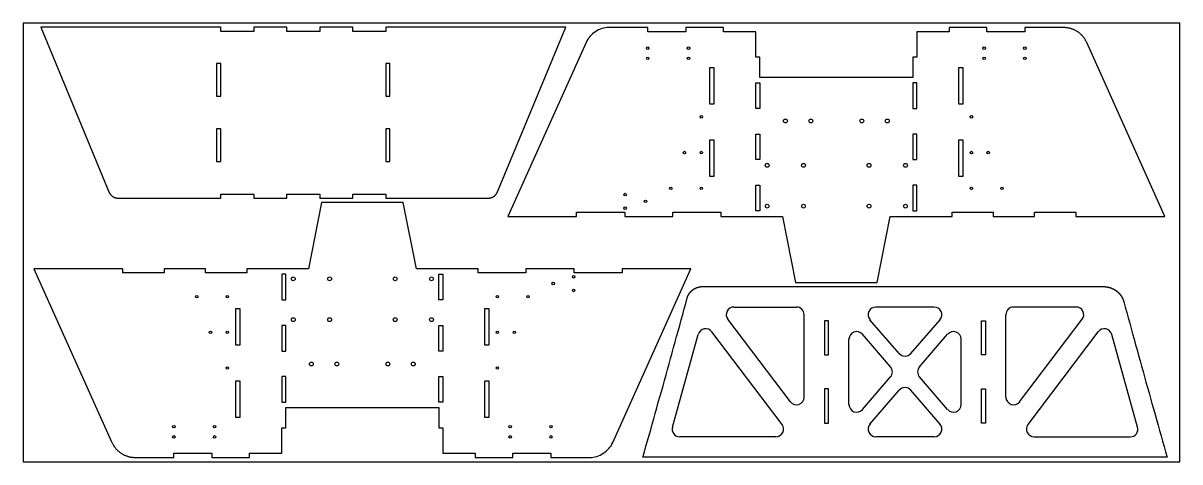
# Model space of a CAD drawing. Header units: inches. Extents: x -572 to -437, y -715 to -380.
# Drawn here: x -571.7 to -458.2, y -612.9 to -569.9 of the extents above; entities that cross this region are included whole.
import ezdxf

# ---------------------------------------------------------------- set-up
doc = ezdxf.new("R2010")
doc.units = ezdxf.units.IN
doc.header["$MEASUREMENT"] = 0
doc.layers.add('pic', color=1, linetype='Continuous')

msp = doc.modelspace()

# ---------------------------------------------------------------- linework, layer by layer
at = {"color": 7, "linetype": 'Continuous', "lineweight": 25}
for p, q in [((-501.94, -597.68), (-495.8, -597.68)), ((-482.29, -597.68), (-488.02, -597.68)), ((-468.37, -597.68), (-474.5, -597.68)), ((-496.4, -606.97), (-502.54, -598.88)), ((-495.05, -606.51), (-495.05, -598.43)), ((-485.72, -602.24), (-488.59, -598.92)), ((-484.59, -602.24), (-481.72, -598.92)), ((-475.25, -606.51), (-475.25, -598.43)), ((-473.91, -606.97), (-467.77, -598.88)), ((-507.98, -609.44), (-505.44, -600.36)), ((-497.22, -609.19), (-504.12, -600.11)), ((-486.57, -603.55), (-489.34, -600.35)), ((-483.74, -603.55), (-480.97, -600.35)), ((-473.08, -609.19), (-466.19, -600.11)), ((-462.33, -609.44), (-464.87, -600.36)), ((-490.65, -607.24), (-490.65, -600.84)), ((-479.65, -607.24), (-479.65, -600.84)), ((-489.34, -607.73), (-486.57, -604.53)), ((-480.97, -607.73), (-483.74, -604.53)), ((-488.59, -609.15), (-485.72, -605.84)), ((-481.72, -609.15), (-484.59, -605.84)), ((-497.82, -610.4), (-507.25, -610.4)), ((-482.29, -610.4), (-488.02, -610.4)), ((-472.49, -610.4), (-463.05, -610.4))]:
    msp.add_line(p, q, dxfattribs=at)
for points in [[(-549.06, -587.01), (-545.82, -587.01), (-545.82, -586.61), (-542.58, -586.61), (-542.58, -587.01), (-539.34, -587.01), (-539.34, -586.61), (-536.1, -586.61), (-536.1, -587.01), (-526.07, -587.01), (-526.06, -587.01), (-526.04, -587.01), (-526.02, -587.01), (-526.01, -587.01), (-525.99, -587.01), (-525.97, -587), (-525.96, -587), (-525.94, -587), (-525.92, -587), (-525.91, -587), (-525.89, -586.99), (-525.88, -586.99), (-525.86, -586.99), (-525.84, -586.98), (-525.83, -586.98), (-525.81, -586.98), (-525.79, -586.97), (-525.78, -586.97), (-525.76, -586.96), (-525.75, -586.96), (-525.73, -586.95), (-525.71, -586.95), (-525.7, -586.94), (-525.68, -586.93), (-525.67, -586.93), (-525.65, -586.92), (-525.64, -586.91), (-525.62, -586.91), (-525.61, -586.9), (-525.59, -586.89), (-525.58, -586.88), (-525.56, -586.87), (-525.55, -586.87), (-525.54, -586.86), (-525.52, -586.85), (-525.51, -586.84), (-525.49, -586.83), (-525.48, -586.82), (-525.47, -586.81), (-525.45, -586.8), (-525.44, -586.79), (-525.43, -586.78), (-525.41, -586.77), (-525.4, -586.76), (-525.39, -586.75), (-525.38, -586.74), (-525.36, -586.72), (-525.35, -586.71), (-525.34, -586.7), (-525.33, -586.69), (-525.32, -586.68), (-525.31, -586.66), (-525.3, -586.65), (-525.29, -586.64), (-525.27, -586.63), (-525.26, -586.61), (-525.25, -586.6), (-525.24, -586.59), (-525.24, -586.57), (-525.23, -586.56), (-525.22, -586.54), (-525.21, -586.53), (-525.2, -586.51), (-525.19, -586.5), (-525.18, -586.49), (-525.17, -586.47), (-525.17, -586.46), (-525.16, -586.44), (-525.15, -586.43), (-525.15, -586.41), (-525.14, -586.39), (-518.44, -570.26), (-536.1, -570.26), (-536.1, -570.66), (-539.34, -570.66), (-539.34, -570.26), (-542.58, -570.26), (-542.58, -570.66), (-545.82, -570.66), (-545.82, -570.26), (-549.06, -570.26), (-549.06, -570.66), (-552.3, -570.66), (-552.3, -570.26), (-569.96, -570.26), (-563.27, -586.39), (-563.26, -586.41), (-563.25, -586.43), (-563.25, -586.44), (-563.24, -586.46), (-563.23, -586.47), (-563.22, -586.49), (-563.21, -586.5), (-563.21, -586.51), (-563.2, -586.53), (-563.19, -586.54), (-563.18, -586.56), (-563.17, -586.57), (-563.16, -586.59), (-563.15, -586.6), (-563.14, -586.61), (-563.13, -586.63), (-563.12, -586.64), (-563.11, -586.65), (-563.1, -586.66), (-563.09, -586.68), (-563.08, -586.69), (-563.06, -586.7), (-563.05, -586.71), (-563.04, -586.72), (-563.03, -586.74), (-563.02, -586.75), (-563, -586.76), (-562.99, -586.77), (-562.98, -586.78), (-562.97, -586.79), (-562.95, -586.8), (-562.94, -586.81), (-562.93, -586.82), (-562.91, -586.83), (-562.9, -586.84), (-562.88, -586.85), (-562.87, -586.86), (-562.86, -586.87), (-562.84, -586.87), (-562.83, -586.88), (-562.81, -586.89), (-562.8, -586.9), (-562.78, -586.91), (-562.77, -586.91), (-562.75, -586.92), (-562.74, -586.93), (-562.72, -586.93), (-562.71, -586.94), (-562.69, -586.95), (-562.67, -586.95), (-562.66, -586.96), (-562.64, -586.96), (-562.63, -586.97), (-562.61, -586.97), (-562.59, -586.98), (-562.58, -586.98), (-562.56, -586.98), (-562.55, -586.99), (-562.53, -586.99), (-562.51, -586.99), (-562.5, -587), (-562.48, -587), (-562.46, -587), (-562.45, -587), (-562.43, -587), (-562.41, -587.01), (-562.4, -587.01), (-562.38, -587.01), (-562.36, -587.01), (-562.35, -587.01), (-562.33, -587.01), (-552.3, -587.01), (-552.3, -586.61), (-549.06, -586.61)], [(-510.39, -570.69), (-510.39, -570.29), (-514.2, -570.29), (-514.37, -570.29), (-514.54, -570.31), (-514.72, -570.35), (-514.89, -570.39), (-515.06, -570.45), (-515.22, -570.52), (-515.38, -570.6), (-515.53, -570.69), (-515.68, -570.79), (-515.82, -570.9), (-515.95, -571.02), (-516.07, -571.15), (-516.18, -571.29), (-516.29, -571.43), (-516.38, -571.58), (-516.45, -571.74), (-524.11, -588.79), (-517.39, -588.79), (-517.39, -588.39), (-512.66, -588.39), (-512.66, -588.79), (-507.92, -588.79), (-507.92, -588.39), (-503.24, -588.39), (-503.24, -588.79), (-497.19, -588.79), (-495.89, -595.26), (-487.89, -595.26), (-486.6, -588.79), (-480.54, -588.79), (-480.54, -588.39), (-476.49, -588.39), (-476.49, -588.79), (-472.44, -588.79), (-472.44, -588.39), (-468.39, -588.39), (-468.39, -588.79), (-459.67, -588.79), (-467.32, -571.76), (-467.35, -571.71), (-467.37, -571.66), (-467.4, -571.6), (-467.43, -571.55), (-467.46, -571.5), (-467.49, -571.45), (-467.52, -571.4), (-467.55, -571.35), (-467.59, -571.3), (-467.62, -571.25), (-467.66, -571.2), (-467.7, -571.16), (-467.74, -571.11), (-467.78, -571.07), (-467.83, -571.02), (-467.87, -570.98), (-467.92, -570.94), (-467.96, -570.89), (-468.01, -570.85), (-468.06, -570.81), (-468.11, -570.78), (-468.16, -570.74), (-468.21, -570.7), (-468.26, -570.67), (-468.32, -570.64), (-468.37, -570.61), (-468.43, -570.58), (-468.48, -570.55), (-468.54, -570.52), (-468.59, -570.49), (-468.65, -570.47), (-468.71, -570.45), (-468.77, -570.43), (-468.83, -570.41), (-468.88, -570.39), (-468.94, -570.37), (-469, -570.36), (-469.06, -570.34), (-469.12, -570.33), (-469.18, -570.32), (-469.24, -570.31), (-469.3, -570.3), (-469.36, -570.3), (-469.42, -570.29), (-469.47, -570.29), (-469.53, -570.29), (-469.59, -570.29), (-473.39, -570.29), (-473.39, -570.69), (-477.11, -570.69), (-477.11, -570.29), (-480.83, -570.29), (-480.83, -570.69), (-483.99, -570.69), (-483.99, -573.19), (-484.39, -573.19), (-484.39, -575.19), (-499.39, -575.19), (-499.39, -573.19), (-499.79, -573.19), (-499.79, -570.69), (-502.95, -570.69), (-502.95, -570.29), (-506.67, -570.29), (-506.67, -570.69)], [(-552.3, -577), (-552.3, -573.8), (-552.7, -573.8), (-552.7, -577)], [(-536.1, -577), (-535.7, -577), (-535.7, -573.8), (-536.1, -573.8)], [(-504.34, -574.23), (-504.34, -577.77), (-503.88, -577.77), (-503.88, -574.23)], [(-479.45, -574.23), (-479.9, -574.23), (-479.9, -577.77), (-479.45, -577.77)], [(-499.39, -578.21), (-499.79, -578.21), (-499.79, -575.7), (-499.39, -575.7)], [(-483.99, -575.7), (-484.39, -575.7), (-484.39, -578.21), (-483.99, -578.21)], [(-552.3, -583.41), (-552.3, -580.21), (-552.7, -580.21), (-552.7, -583.41)], [(-536.1, -583.41), (-535.7, -583.41), (-535.7, -580.21), (-536.1, -580.21)], [(-499.39, -583.22), (-499.79, -583.22), (-499.79, -580.72), (-499.39, -580.72)], [(-483.99, -580.72), (-484.39, -580.72), (-484.39, -583.22), (-483.99, -583.22)], [(-503.88, -581.31), (-504.34, -581.31), (-504.34, -584.85), (-503.88, -584.85)], [(-479.45, -581.31), (-479.9, -581.31), (-479.9, -584.85), (-479.45, -584.85)], [(-499.39, -588.24), (-499.79, -588.24), (-499.79, -585.73), (-499.39, -585.73)], [(-483.99, -585.73), (-484.39, -585.73), (-484.39, -588.24), (-483.99, -588.24)], [(-519.9, -612.02), (-519.9, -612.42), (-516.09, -612.42), (-515.92, -612.42), (-515.74, -612.4), (-515.57, -612.36), (-515.4, -612.32), (-515.23, -612.26), (-515.07, -612.19), (-514.91, -612.11), (-514.76, -612.02), (-514.61, -611.91), (-514.47, -611.8), (-514.34, -611.68), (-514.22, -611.56), (-514.11, -611.42), (-514, -611.27), (-513.91, -611.12), (-513.83, -610.97), (-506.18, -593.92), (-512.9, -593.92), (-512.9, -594.32), (-517.63, -594.32), (-517.63, -593.92), (-522.37, -593.92), (-522.37, -594.32), (-527.05, -594.32), (-527.05, -593.92), (-533.1, -593.92), (-534.4, -587.45), (-542.4, -587.45), (-543.69, -593.92), (-549.75, -593.92), (-549.75, -594.32), (-553.8, -594.32), (-553.8, -593.92), (-557.85, -593.92), (-557.85, -594.32), (-561.9, -594.32), (-561.9, -593.92), (-570.62, -593.92), (-562.97, -610.95), (-562.94, -611), (-562.92, -611.05), (-562.89, -611.1), (-562.86, -611.16), (-562.83, -611.21), (-562.8, -611.26), (-562.77, -611.31), (-562.74, -611.36), (-562.7, -611.41), (-562.66, -611.46), (-562.63, -611.5), (-562.59, -611.55), (-562.55, -611.6), (-562.5, -611.64), (-562.46, -611.69), (-562.42, -611.73), (-562.37, -611.77), (-562.33, -611.81), (-562.28, -611.85), (-562.23, -611.89), (-562.18, -611.93), (-562.13, -611.97), (-562.08, -612), (-562.03, -612.04), (-561.97, -612.07), (-561.92, -612.1), (-561.86, -612.13), (-561.81, -612.16), (-561.75, -612.19), (-561.69, -612.21), (-561.64, -612.24), (-561.58, -612.26), (-561.52, -612.28), (-561.46, -612.3), (-561.4, -612.32), (-561.35, -612.34), (-561.29, -612.35), (-561.23, -612.37), (-561.17, -612.38), (-561.11, -612.39), (-561.05, -612.4), (-560.99, -612.41), (-560.93, -612.41), (-560.87, -612.42), (-560.82, -612.42), (-560.76, -612.42), (-560.7, -612.42), (-556.9, -612.42), (-556.9, -612.02), (-553.18, -612.02), (-553.18, -612.42), (-549.46, -612.42), (-549.46, -612.02), (-546.3, -612.02), (-546.3, -609.51), (-545.9, -609.51), (-545.9, -607.52), (-530.9, -607.52), (-530.9, -609.51), (-530.5, -609.51), (-530.5, -612.02), (-527.33, -612.02), (-527.33, -612.42), (-523.62, -612.42), (-523.62, -612.02)], [(-546.3, -596.98), (-545.9, -596.98), (-545.9, -594.47), (-546.3, -594.47)], [(-530.9, -594.47), (-530.5, -594.47), (-530.5, -596.98), (-530.9, -596.98)], [(-459.43, -612.4), (-510.88, -612.4), (-510.72, -611.86), (-510.57, -611.32), (-510.42, -610.78), (-510.27, -610.25), (-510.11, -609.71), (-509.96, -609.17), (-509.81, -608.63), (-509.66, -608.1), (-509.51, -607.56), (-509.36, -607.02), (-509.21, -606.48), (-509.06, -605.95), (-508.9, -605.41), (-508.75, -604.87), (-508.6, -604.33), (-508.45, -603.79), (-508.3, -603.26), (-508.16, -602.72), (-508.01, -602.18), (-507.86, -601.64), (-507.71, -601.1), (-507.56, -600.56), (-507.41, -600.03), (-507.26, -599.49), (-507.11, -598.95), (-506.97, -598.41), (-506.82, -597.87), (-506.67, -597.33), (-506.52, -596.79), (-506.52, -596.79), (-506.52, -596.78), (-506.52, -596.77), (-506.52, -596.76), (-506.51, -596.76), (-506.51, -596.75), (-506.51, -596.74), (-506.51, -596.73), (-506.5, -596.73), (-506.5, -596.72), (-506.5, -596.71), (-506.5, -596.7), (-506.49, -596.7), (-506.49, -596.69), (-506.49, -596.68), (-506.49, -596.67), (-506.48, -596.67), (-506.48, -596.66), (-506.48, -596.65), (-506.48, -596.64), (-506.47, -596.64), (-506.47, -596.63), (-506.47, -596.62), (-506.46, -596.62), (-506.46, -596.61), (-506.46, -596.6), (-506.45, -596.59), (-506.45, -596.59), (-506.45, -596.58), (-506.44, -596.57), (-506.44, -596.57), (-506.44, -596.56), (-506.44, -596.55), (-506.43, -596.54), (-506.43, -596.54), (-506.42, -596.53), (-506.42, -596.52), (-506.42, -596.52), (-506.41, -596.51), (-506.41, -596.5), (-506.41, -596.5), (-506.4, -596.49), (-506.4, -596.48), (-506.4, -596.47), (-506.39, -596.47), (-506.39, -596.46), (-506.38, -596.45), (-506.38, -596.45), (-506.38, -596.44), (-506.37, -596.43), (-506.37, -596.43), (-506.36, -596.42), (-506.36, -596.41), (-506.36, -596.41), (-506.35, -596.4), (-506.35, -596.39), (-506.34, -596.39), (-506.34, -596.38), (-506.34, -596.37), (-506.33, -596.37), (-506.33, -596.36), (-506.32, -596.36), (-506.32, -596.35), (-506.31, -596.34), (-506.31, -596.34), (-506.31, -596.33), (-506.3, -596.32), (-506.3, -596.32), (-506.29, -596.31), (-506.29, -596.3), (-506.28, -596.3), (-506.28, -596.29), (-506.27, -596.29), (-506.27, -596.28), (-506.26, -596.27), (-506.26, -596.27), (-506.25, -596.26), (-506.25, -596.25), (-506.24, -596.25), (-506.24, -596.24), (-506.23, -596.24), (-506.23, -596.23), (-506.22, -596.22), (-506.22, -596.22), (-506.21, -596.21), (-506.21, -596.21), (-506.2, -596.2), (-506.2, -596.2), (-506.19, -596.19), (-506.19, -596.18), (-506.18, -596.18), (-506.18, -596.17), (-506.17, -596.17), (-506.17, -596.16), (-506.16, -596.15), (-506.16, -596.15), (-506.15, -596.14), (-506.15, -596.14), (-506.14, -596.13), (-506.13, -596.13), (-506.13, -596.12), (-506.12, -596.12), (-506.12, -596.11), (-506.11, -596.11), (-506.11, -596.1), (-506.1, -596.09), (-506.09, -596.09), (-506.09, -596.08), (-506.08, -596.08), (-506.08, -596.07), (-506.07, -596.07), (-506.07, -596.06), (-506.06, -596.06), (-506.05, -596.05), (-506.05, -596.05), (-506.04, -596.04), (-506.04, -596.04), (-506.03, -596.03), (-506.02, -596.03), (-506.02, -596.02), (-506.01, -596.02), (-506.01, -596.01), (-506, -596.01), (-505.99, -596), (-505.99, -596), (-505.98, -595.99), (-505.98, -595.99), (-505.97, -595.99), (-505.96, -595.98), (-505.96, -595.98), (-505.95, -595.97), (-505.94, -595.97), (-505.94, -595.96), (-505.93, -595.96), (-505.92, -595.95), (-505.92, -595.95), (-505.91, -595.94), (-505.91, -595.94), (-505.9, -595.94), (-505.89, -595.93), (-505.89, -595.93), (-505.88, -595.92), (-505.87, -595.92), (-505.87, -595.92), (-505.86, -595.91), (-505.85, -595.91), (-505.85, -595.9), (-505.84, -595.9), (-505.83, -595.9), (-505.83, -595.89), (-505.82, -595.89), (-505.81, -595.88), (-505.81, -595.88), (-505.8, -595.88), (-505.79, -595.87), (-505.79, -595.87), (-505.78, -595.86), (-505.77, -595.86), (-505.76, -595.86), (-505.76, -595.85), (-505.75, -595.85), (-505.74, -595.85), (-505.74, -595.84), (-505.73, -595.84), (-505.72, -595.84), (-505.72, -595.83), (-505.71, -595.83), (-505.7, -595.83), (-505.69, -595.82), (-505.69, -595.82), (-505.68, -595.82), (-505.67, -595.81), (-505.67, -595.81), (-505.66, -595.81), (-505.65, -595.8), (-505.64, -595.8), (-505.64, -595.8), (-505.63, -595.79), (-505.62, -595.79), (-505.62, -595.79), (-505.61, -595.79), (-505.6, -595.78), (-505.59, -595.78), (-505.59, -595.78), (-505.58, -595.78), (-505.57, -595.77), (-505.56, -595.77), (-505.56, -595.77), (-505.55, -595.76), (-505.54, -595.76), (-505.54, -595.76), (-505.53, -595.76), (-505.52, -595.75), (-505.51, -595.75), (-505.51, -595.75), (-505.5, -595.75), (-505.49, -595.75), (-505.48, -595.74), (-505.48, -595.74), (-505.47, -595.74), (-505.46, -595.74), (-505.45, -595.74), (-505.45, -595.73), (-505.44, -595.73), (-505.43, -595.73), (-505.42, -595.73), (-505.42, -595.73), (-505.41, -595.72), (-505.4, -595.72), (-505.39, -595.72), (-505.39, -595.72), (-505.38, -595.72), (-505.37, -595.71), (-505.36, -595.71), (-505.35, -595.71), (-505.35, -595.71), (-505.34, -595.71), (-505.33, -595.71), (-505.32, -595.71), (-505.32, -595.7), (-505.31, -595.7), (-505.3, -595.7), (-505.29, -595.7), (-505.29, -595.7), (-505.28, -595.7), (-505.27, -595.7), (-505.26, -595.7), (-505.25, -595.69), (-505.25, -595.69), (-505.24, -595.69), (-505.23, -595.69), (-505.22, -595.69), (-505.22, -595.69), (-505.21, -595.69), (-505.2, -595.69), (-505.19, -595.69), (-505.19, -595.69), (-505.18, -595.69), (-505.17, -595.68), (-505.16, -595.68), (-505.15, -595.68), (-505.15, -595.68), (-505.14, -595.68), (-505.13, -595.68), (-505.12, -595.68), (-505.12, -595.68), (-505.11, -595.68), (-505.1, -595.68), (-505.09, -595.68), (-505.08, -595.68), (-505.08, -595.68), (-505.07, -595.68), (-505.06, -595.68), (-505.05, -595.68), (-505.05, -595.68), (-505.04, -595.68), (-465.66, -595.68), (-465.65, -595.68), (-465.64, -595.68), (-465.63, -595.68), (-465.62, -595.68), (-465.61, -595.68), (-465.6, -595.68), (-465.59, -595.68), (-465.58, -595.68), (-465.57, -595.68), (-465.56, -595.68), (-465.55, -595.68), (-465.54, -595.68), (-465.53, -595.68), (-465.52, -595.68), (-465.51, -595.68), (-465.5, -595.69), (-465.49, -595.69), (-465.48, -595.69), (-465.47, -595.69), (-465.46, -595.69), (-465.45, -595.69), (-465.44, -595.69), (-465.43, -595.69), (-465.42, -595.69), (-465.41, -595.7), (-465.4, -595.7), (-465.39, -595.7), (-465.37, -595.7), (-465.36, -595.7), (-465.35, -595.7), (-465.34, -595.7), (-465.33, -595.71), (-465.32, -595.71), (-465.31, -595.71), (-465.3, -595.71), (-465.29, -595.71), (-465.28, -595.71), (-465.27, -595.72), (-465.26, -595.72), (-465.25, -595.72), (-465.24, -595.72), (-465.23, -595.72), (-465.22, -595.73), (-465.21, -595.73), (-465.2, -595.73), (-465.19, -595.73), (-465.18, -595.74), (-465.17, -595.74), (-465.16, -595.74), (-465.15, -595.74), (-465.14, -595.75), (-465.13, -595.75), (-465.12, -595.75), (-465.11, -595.75), (-465.1, -595.76), (-465.09, -595.76), (-465.08, -595.76), (-465.07, -595.76), (-465.06, -595.77), (-465.05, -595.77), (-465.04, -595.77), (-465.03, -595.78), (-465.02, -595.78), (-465.01, -595.78), (-465, -595.79), (-464.99, -595.79), (-464.98, -595.79), (-464.97, -595.8), (-464.96, -595.8), (-464.95, -595.8), (-464.94, -595.81), (-464.93, -595.81), (-464.92, -595.81), (-464.91, -595.82), (-464.9, -595.82), (-464.89, -595.83), (-464.88, -595.83), (-464.87, -595.83), (-464.87, -595.84), (-464.86, -595.84), (-464.85, -595.85), (-464.84, -595.85), (-464.83, -595.85), (-464.82, -595.86), (-464.81, -595.86), (-464.8, -595.87), (-464.79, -595.87), (-464.78, -595.88), (-464.77, -595.88), (-464.76, -595.88), (-464.75, -595.89), (-464.74, -595.89), (-464.73, -595.9), (-464.72, -595.9), (-464.71, -595.91), (-464.7, -595.91), (-464.7, -595.92), (-464.69, -595.92), (-464.68, -595.93), (-464.67, -595.93), (-464.66, -595.94), (-464.65, -595.94), (-464.64, -595.95), (-464.63, -595.95), (-464.62, -595.96), (-464.61, -595.96), (-464.6, -595.97), (-464.6, -595.97), (-464.59, -595.98), (-464.58, -595.98), (-464.57, -595.99), (-464.56, -595.99), (-464.55, -596), (-464.54, -596), (-464.53, -596.01), (-464.53, -596.02), (-464.52, -596.02), (-464.51, -596.03), (-464.5, -596.03), (-464.49, -596.04), (-464.48, -596.04), (-464.47, -596.05), (-464.47, -596.06), (-464.46, -596.06), (-464.45, -596.07), (-464.44, -596.07), (-464.43, -596.08), (-464.42, -596.09), (-464.41, -596.09), (-464.41, -596.1), (-464.4, -596.11), (-464.39, -596.11), (-464.38, -596.12), (-464.37, -596.12), (-464.37, -596.13), (-464.36, -596.14), (-464.35, -596.14), (-464.34, -596.15), (-464.33, -596.16), (-464.33, -596.16), (-464.32, -596.17), (-464.31, -596.18), (-464.3, -596.18), (-464.29, -596.19), (-464.29, -596.2), (-464.28, -596.21), (-464.27, -596.21), (-464.26, -596.22), (-464.26, -596.23), (-464.25, -596.23), (-464.24, -596.24), (-464.23, -596.25), (-464.23, -596.25), (-464.22, -596.26), (-464.21, -596.27), (-464.2, -596.28), (-464.2, -596.28), (-464.19, -596.29), (-464.18, -596.3), (-464.17, -596.31), (-464.17, -596.31), (-464.16, -596.32), (-464.15, -596.33), (-464.15, -596.34), (-464.14, -596.34), (-464.13, -596.35), (-464.12, -596.36), (-464.12, -596.37), (-464.11, -596.37), (-464.1, -596.38), (-464.1, -596.39), (-464.09, -596.4), (-464.08, -596.41), (-464.08, -596.41), (-464.07, -596.42), (-464.06, -596.43), (-464.06, -596.44), (-464.05, -596.45), (-464.04, -596.45), (-464.04, -596.46), (-464.03, -596.47), (-464.02, -596.48), (-464.02, -596.49), (-464.01, -596.5), (-464.01, -596.5), (-464, -596.51), (-463.99, -596.52), (-463.99, -596.53), (-463.98, -596.54), (-463.98, -596.55), (-463.97, -596.55), (-463.96, -596.56), (-463.96, -596.57), (-463.95, -596.58), (-463.95, -596.59), (-463.94, -596.6), (-463.93, -596.61), (-463.93, -596.61), (-463.92, -596.62), (-463.92, -596.63), (-463.91, -596.64), (-463.91, -596.65), (-463.9, -596.66), (-463.9, -596.67), (-463.89, -596.68), (-463.89, -596.68), (-463.88, -596.69), (-463.88, -596.7), (-463.87, -596.71), (-463.86, -596.72), (-463.86, -596.73), (-463.85, -596.74), (-463.85, -596.75), (-463.85, -596.76), (-463.84, -596.77), (-463.84, -596.78), (-463.83, -596.79), (-463.83, -596.79), (-463.82, -596.8), (-463.82, -596.81), (-463.81, -596.82), (-463.81, -596.83), (-463.8, -596.84), (-463.8, -596.85), (-463.79, -596.86), (-463.79, -596.87), (-463.79, -596.88), (-463.78, -596.89), (-463.78, -596.9), (-463.77, -596.91), (-463.77, -596.92), (-463.77, -596.93), (-463.76, -596.94), (-463.76, -596.95), (-463.75, -596.96), (-463.75, -596.97), (-463.75, -596.97), (-463.74, -596.98), (-463.74, -596.99), (-463.73, -597), (-463.73, -597.01), (-463.73, -597.02), (-463.72, -597.03), (-463.72, -597.04), (-463.72, -597.05), (-463.71, -597.06), (-463.71, -597.07), (-463.71, -597.08), (-463.7, -597.09), (-463.7, -597.1), (-463.7, -597.11), (-463.7, -597.12), (-463.69, -597.13), (-463.69, -597.14), (-463.69, -597.15), (-463.68, -597.16), (-463.54, -597.69), (-463.4, -598.21), (-463.25, -598.74), (-463.11, -599.27), (-462.96, -599.79), (-462.82, -600.32), (-462.67, -600.84), (-462.53, -601.37), (-462.38, -601.89), (-462.24, -602.42), (-462.09, -602.95), (-461.94, -603.47), (-461.8, -604), (-461.65, -604.52), (-461.51, -605.05), (-461.36, -605.57), (-461.21, -606.1), (-461.06, -606.62), (-460.92, -607.15), (-460.77, -607.67), (-460.62, -608.2), (-460.47, -608.72), (-460.33, -609.25), (-460.18, -609.77), (-460.03, -610.3), (-459.88, -610.82), (-459.73, -611.35), (-459.58, -611.87)], [(-550.84, -601.4), (-550.38, -601.4), (-550.38, -597.86), (-550.84, -597.86)], [(-526.41, -601.4), (-525.95, -601.4), (-525.95, -597.86), (-526.41, -597.86)], [(-493.05, -599.02), (-493.05, -602.37), (-492.65, -602.37), (-492.65, -599.02)], [(-477.25, -599.02), (-477.25, -602.37), (-477.65, -602.37), (-477.65, -599.02)], [(-546.3, -601.99), (-545.9, -601.99), (-545.9, -599.49), (-546.3, -599.49)], [(-530.9, -599.49), (-530.5, -599.49), (-530.5, -601.99), (-530.9, -601.99)], [(-550.84, -608.48), (-550.38, -608.48), (-550.38, -604.94), (-550.84, -604.94)], [(-546.3, -607.01), (-545.9, -607.01), (-545.9, -604.5), (-546.3, -604.5)], [(-530.9, -604.5), (-530.5, -604.5), (-530.5, -607.01), (-530.9, -607.01)], [(-525.95, -608.48), (-525.95, -604.94), (-526.41, -604.94), (-526.41, -608.48)], [(-493.05, -605.71), (-493.05, -609.05), (-492.65, -609.05), (-492.65, -605.71)], [(-477.25, -605.71), (-477.25, -609.05), (-477.65, -609.05), (-477.65, -605.71)]]:
    msp.add_lwpolyline(points, close=True, dxfattribs=at)
for centre, radius in [((-510.4, -572.3), 0.125), ((-510.4, -573.3), 0.125), ((-506.4, -572.3), 0.125), ((-506.4, -573.3), 0.125), ((-477.39, -572.3), 0.125), ((-477.39, -573.3), 0.125), ((-473.39, -572.3), 0.125), ((-473.39, -573.3), 0.125), ((-505.14, -579.04), 0.125), ((-496.89, -579.44), 0.188), ((-494.39, -579.44), 0.188), ((-489.39, -579.44), 0.188), ((-486.89, -579.44), 0.188), ((-478.64, -579.04), 0.125), ((-506.8, -582.54), 0.125), ((-505.14, -582.54), 0.125), ((-478.64, -582.54), 0.125), ((-476.99, -582.54), 0.125), ((-498.68, -583.79), 0.187), ((-495.11, -583.79), 0.187), ((-488.68, -583.79), 0.187), ((-485.11, -583.79), 0.187), ((-512.62, -586.66), 0.125), ((-508.14, -586.04), 0.125), ((-505.14, -586.04), 0.125), ((-478.64, -586.04), 0.125), ((-475.64, -586.04), 0.125), ((-512.62, -587.99), 0.125), ((-510.62, -587.32), 0.125), ((-498.68, -587.79), 0.187), ((-495.11, -587.79), 0.187), ((-488.68, -587.79), 0.187), ((-485.11, -587.79), 0.187), ((-545.18, -594.92), 0.187), ((-541.61, -594.92), 0.187), ((-535.18, -594.92), 0.187), ((-531.61, -594.92), 0.187), ((-517.67, -594.72), 0.125), ((-519.67, -595.38), 0.125), ((-554.65, -596.66), 0.125), ((-551.65, -596.66), 0.125), ((-525.15, -596.66), 0.125), ((-522.15, -596.66), 0.125), ((-517.67, -596.05), 0.125), ((-545.18, -598.92), 0.187), ((-541.61, -598.92), 0.187), ((-535.18, -598.92), 0.187), ((-531.61, -598.92), 0.187), ((-553.3, -600.16), 0.125), ((-551.65, -600.16), 0.125), ((-525.15, -600.16), 0.125), ((-523.49, -600.16), 0.125), ((-551.65, -603.66), 0.125), ((-543.4, -603.27), 0.188), ((-540.9, -603.27), 0.188), ((-535.9, -603.27), 0.188), ((-533.4, -603.27), 0.188), ((-525.15, -603.66), 0.125), ((-556.9, -609.41), 0.125), ((-552.9, -609.41), 0.125), ((-523.89, -609.41), 0.125), ((-519.89, -609.41), 0.125), ((-556.9, -610.41), 0.125), ((-552.9, -610.41), 0.125), ((-523.89, -610.41), 0.125), ((-519.89, -610.41), 0.125)]:
    msp.add_circle(centre, radius, dxfattribs=at)
for centre, start, end in [((-501.94, -598.43), 90, 217.2081), ((-495.8, -598.43), 0, 90), ((-488.02, -598.43), 90, 220.8608), ((-482.29, -598.43), 319.1392, 90), ((-474.5, -598.43), 90, 180), ((-468.37, -598.43), 322.7919, 90), ((-504.72, -600.56), 37.2081, 164.4022), ((-489.9, -600.84), 40.8608, 180), ((-480.4, -600.84), 0, 139.1392), ((-465.59, -600.56), 15.5978, 142.7919), ((-485.15, -601.74), 220.8608, 319.1392), ((-487.14, -604.04), 319.1392, 40.8608), ((-483.17, -604.04), 139.1392, 220.8608), ((-485.15, -606.33), 40.8608, 139.1392), ((-495.8, -606.51), 217.2081, 0), ((-474.5, -606.51), 180, 322.7919), ((-489.9, -607.24), 180, 319.1392), ((-480.4, -607.24), 220.8608, 0), ((-507.25, -609.65), 164.4022, 270), ((-497.82, -609.65), 270, 37.2081), ((-488.02, -609.65), 139.1392, 270), ((-482.29, -609.65), 270, 40.8608), ((-472.49, -609.65), 142.7919, 270), ((-463.05, -609.65), 270, 15.5978)]:
    msp.add_arc(centre, 0.75, start, end, dxfattribs=at)
at = {"layer": 'pic', "color": 1}
msp.add_lwpolyline([(-571.68, -612.85), (-458.18, -612.85), (-458.18, -569.85), (-571.68, -569.85)], close=True, dxfattribs=at)

doc.saveas('drawing.dxf')
